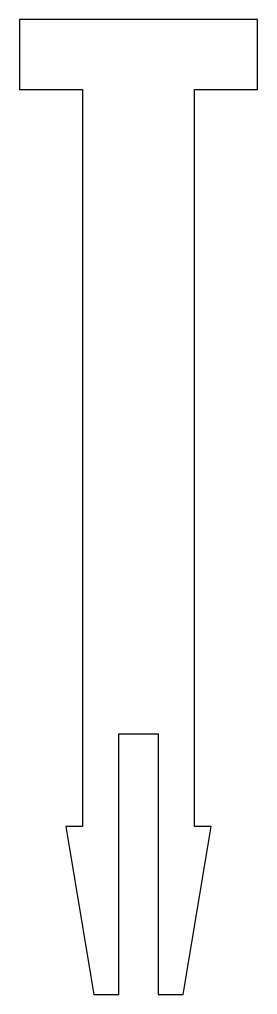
# Model space of a CAD drawing. Header units: metres. Extents: x -4.2 to 4.2, y -32.3 to 2.5.
import ezdxf

# ---------------------------------------------------------------- set-up
doc = ezdxf.new("R2010")
doc.units = ezdxf.units.M

msp = doc.modelspace()

# ---------------------------------------------------------------- linework, layer by layer
for p, q in [((4.25, 2.5), (-4.25, 2.5)), ((-4.25, 2.5), (-4.25, 0)), ((4.25, 0), (4.25, 2.5)), ((-4.25, 0), (-2, 0)), ((-2, 0), (-2, -26.3)), ((2, -26.3), (2, 0)), ((2, 0), (4.25, 0)), ((-0.699997, -23), (0.699997, -23)), ((-0.699997, -32.3), (-0.699997, -23)), ((0.699997, -23), (0.699997, -32.3)), ((-2, -26.3), (-2.59999, -26.3)), ((-2.59999, -26.3), (-1.59999, -32.3)), ((1.59999, -32.3), (2.59999, -26.3)), ((2.59999, -26.3), (2, -26.3)), ((-1.59999, -32.3), (-0.699997, -32.3)), ((0.699997, -32.3), (1.59999, -32.3))]:
    msp.add_line(p, q)

doc.saveas('drawing.dxf')
